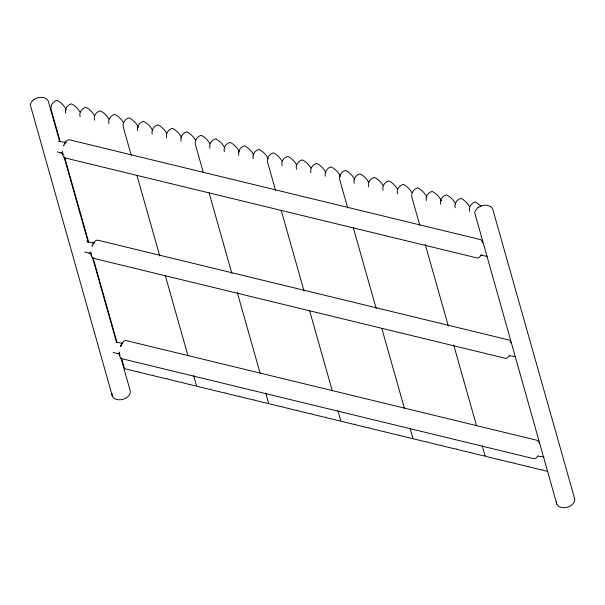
<?xml version="1.0" encoding="UTF-8"?>
<svg xmlns="http://www.w3.org/2000/svg" width="605" height="605" viewBox="0 0 605 605"><rect width="100%" height="100%" fill="white"/><g stroke="black" fill="none" stroke-linecap="round" stroke-linejoin="round"><path stroke-width="0.91" d="M62.527 151.318L62.837 155.304L63.873 157.308L65.408 158.018L477.421 258.032L479.228 257.352L481.02 255.378M90.931 251.695L91.242 255.688L92.278 257.685L93.813 258.395L505.825 358.417L507.633 357.736L509.425 355.763M63.812 145.313L63.578 145.865L65.325 142.349L67.125 140.383L68.925 139.695L480.945 239.716L482.813 242.681M92.217 245.698L91.983 246.243L93.73 242.734L95.529 240.76L97.329 240.079L509.349 340.093L511.217 343.058M64.758 143.559L66.149 142.031L64.516 142.916L65.642 142.493L58.337 141.237M93.162 243.944L94.554 242.408L92.92 243.301L94.047 242.877L86.742 241.614M122.497 343.3L120.387 346.627L122.134 343.111L123.934 341.144L125.734 340.456L537.754 440.478L539.622 443.442M537.83 456.14L536.038 458.114L534.23 458.794L122.218 358.78L120.682 358.062L119.646 356.065L119.336 352.08L119.533 353.623M59.759 141.767L48.181 100.861L46.494 98.827C40.898 95.393 32.027 98.146 30.25 104.68L112.394 396.26M556.464 501.621A9.37 6.481 -15.8 0 0 566.507 507.421A9.37 6.481 -15.8 0 0 574.395 497.802L492.606 208.74L490.912 206.706C485.316 203.272 476.453 206.025 474.668 212.559L556.819 504.139M480.196 255.703L481.837 254.811M33.562 99.742L34.152 99.439M477.988 207.628L478.57 207.326M121.325 343.678L122.452 343.254L116.009 342.211M547.412 471.34L542.987 470.267L542.715 469.669L541.83 469.987L528.558 466.765L528.286 466.168L527.401 466.485L514.129 463.264L513.857 462.666L512.972 462.984L499.7 459.762L499.427 459.157L498.543 459.482L485.27 456.261L484.998 455.656L484.091 455.973L470.864 452.759L470.577 452.154L469.661 452.472L456.435 449.258L456.147 448.653L455.232 448.97L442.005 445.756L441.718 445.151L440.803 445.461L427.584 442.255L427.289 441.65L426.381 441.96L413.155 438.754L412.86 438.149L411.975 438.466L398.703 435.245L398.43 434.64L397.545 434.965L384.273 431.743L384.001 431.138L383.116 431.463L369.844 428.242L369.572 427.637L368.687 427.954L355.415 424.733L355.15 424.135L354.258 424.453L340.986 421.231L340.721 420.634L339.806 420.944L326.579 417.737L326.292 417.132L325.377 417.442L312.157 414.236L311.862 413.631L310.955 413.941L297.728 410.734L297.433 410.122L296.526 410.44L283.299 407.233L283.004 406.62L282.096 406.938L268.87 403.724L268.575 403.119L267.69 403.444L254.418 400.223L254.153 399.618L253.261 399.935L239.988 396.714L239.724 396.116L238.831 396.434L225.559 393.212L225.294 392.615L224.402 392.932L211.137 389.711L210.865 389.113L209.98 389.431L196.708 386.209L193.615 375.637M196.436 385.612L195.528 385.922L182.302 382.715L182.007 382.103L181.099 382.421L167.872 379.206L167.577 378.601L166.67 378.919L153.443 375.705L153.148 375.1L152.241 375.418L139.014 372.204L138.726 371.599L137.811 371.916L124.585 368.702L121.476 358.122M480.703 255.242L487.146 256.286M509.108 355.619L515.551 356.67M537.512 456.004L543.955 457.047M57.195 151.915L61.529 152.967L60.651 152.558L62.481 153.504L63.245 154.623M84.73 252.081L89.933 253.351L89.056 252.943L90.886 253.881L91.65 255.007M113.135 352.465L118.338 353.728L117.461 353.32L119.291 354.265L120.055 355.385M481.088 206.176L475.417 201.896C471.401 202.743 468.429 207.258 469.601 211.281M469.548 206.509C467.529 203.114 464.542 200.104 460.995 198.395C456.972 199.242 454 203.749 455.172 207.78M310.834 167.978C308.822 164.59 305.827 161.58 302.281 159.864C298.257 160.718 295.285 165.225 296.458 169.249M296.405 164.477C294.393 161.089 291.398 158.079 287.851 156.362C283.828 157.217 280.864 161.724 282.028 165.747M281.975 160.975C279.964 157.58 276.969 154.57 273.422 152.861C269.399 153.715 266.434 158.223 267.599 162.246L275.555 190.348M195.407 139.959C193.396 136.571 190.401 133.561 186.854 131.845C182.831 132.699 179.859 137.206 181.031 141.23M166.549 132.956C164.537 129.561 161.543 126.551 157.996 124.842C153.972 125.689 151.008 130.204 152.18 134.227M411.831 192.496C409.85 189.093 406.817 186.09 403.278 184.381C399.255 185.236 396.29 189.743 397.455 193.766M397.402 188.994C395.42 185.591 392.388 182.589 388.849 180.88C384.825 181.734 381.861 186.242 383.026 190.265M382.973 185.493C380.991 182.082 377.959 179.088 374.419 177.378C370.404 178.225 367.432 182.74 368.604 186.763M368.551 181.992C366.562 178.581 363.537 175.586 359.99 173.877C355.974 174.724 353.002 179.231 354.175 183.262M209.837 143.461C207.855 140.057 204.823 137.055 201.284 135.346C197.26 136.201 194.288 140.708 195.46 144.731L203.416 172.841M123.269 122.444C121.28 119.041 118.255 116.039 114.716 114.33C110.692 115.184 107.72 119.692 108.892 123.715M108.839 118.943C106.858 115.54 103.826 112.538 100.286 110.828C96.263 111.683 93.291 116.19 94.463 120.213M94.41 115.442C92.429 112.038 89.396 109.036 85.857 107.327C81.834 108.182 78.862 112.689 80.034 116.712M79.981 111.94C78 108.537 74.967 105.535 71.428 103.826C67.405 104.68 64.433 109.187 65.605 113.211M455.762 204.467C454.083 200.278 450.483 196.92 446.566 194.893C442.542 195.74 439.57 200.247 440.742 204.278M441.332 200.966C439.661 196.776 436.054 193.418 432.136 191.384C428.113 192.239 425.141 196.746 426.313 200.769M426.903 197.464C425.232 193.275 421.624 189.917 417.707 187.883C413.684 188.737 410.712 193.245 411.884 197.268L419.84 225.378M354.764 179.95C353.108 175.752 349.486 172.395 345.568 170.376C341.545 171.223 338.573 175.73 339.745 179.761L347.693 207.863M340.335 176.448C338.656 172.259 335.057 168.901 331.139 166.867C327.116 167.721 324.144 172.228 325.316 176.252M325.906 172.947C324.235 168.757 320.627 165.399 316.71 163.365C312.687 164.22 309.715 168.727 310.887 172.75M268.196 158.941C266.54 154.736 262.91 151.379 258.993 149.359C254.977 150.206 252.005 154.721 253.177 158.744M253.767 155.432C252.111 151.235 248.489 147.877 244.564 145.858C240.548 146.705 237.576 151.212 238.748 155.243M239.338 151.931C237.682 147.733 234.059 144.376 230.142 142.349C226.119 143.204 223.147 147.711 224.319 151.742M224.909 148.429C223.253 144.224 219.63 140.874 215.713 138.847C211.69 139.702 208.717 144.209 209.89 148.233M181.629 137.925C179.95 133.735 176.342 130.37 172.425 128.343C168.402 129.198 165.437 133.705 166.602 137.728M152.77 130.914C151.091 126.725 147.484 123.367 143.566 121.34C139.551 122.187 136.579 126.695 137.751 130.725M138.341 127.413C136.662 123.223 133.062 119.866 129.137 117.839C125.122 118.686 122.15 123.193 123.322 127.224L131.27 155.326M66.202 109.906C64.546 105.701 60.916 102.343 56.999 100.324C52.975 101.171 50.011 105.686 51.175 109.709L60.16 141.441M425.224 244.412L448.313 326.012M453.705 345.047L476.536 425.738M482.177 445.688L484.998 455.656M353.343 227.805L376.174 308.497M381.815 328.447L404.397 408.224M410.039 428.174L412.86 438.149M281.196 210.298L304.035 290.982M309.677 310.932L332.251 390.717M337.9 410.659L340.721 420.634M209.058 192.783L231.889 273.475M237.281 292.51L260.112 373.202M265.754 393.144L268.575 403.119M136.919 175.268L159.75 255.96M165.392 275.91L187.974 355.687M64.516 156.854L88.632 242.076M92.996 257.488L117.113 342.71M64.13 157.217L88.307 242.665M92.421 257.208L116.599 342.649M120.977 358.107L129.977 389.923A9.37 6.481 -15.8 0 1 122.089 399.542A9.37 6.481 -15.8 0 1 112.046 393.742"/></g></svg>
